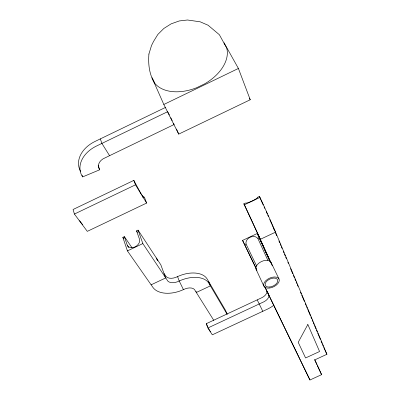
<?xml version="1.0" encoding="UTF-8"?>
<svg xmlns="http://www.w3.org/2000/svg" width="400" height="400" viewBox="0 0 400 400"><rect width="100%" height="100%" fill="white"/><g stroke="black" fill="none" stroke-linecap="round" stroke-linejoin="round"><path stroke-width="0.6" d="M238.405 68.46L250.235 99.75L178.725 134.11L163.83 104.485L238.405 68.46L224.09 42.875L224.76 44.615M165.765 107.3L95.015 141.46A28.675 21.195 -17.4 0 0 80.62 171.39M167.7 111.67L96.56 145.99A28.82 21.175 -17.5 0 0 82.645 176.9L99.695 169.785L98.175 165.265M143.905 196.89L143.905 197.69L141.015 193.745L133.83 180.4L73.075 209.495L74.405 214.05L87.3 231.36L146.64 203.06L144.995 198.67L143.905 196.89L142.78 197.43M74.405 214.05L135.47 184.83L146.64 203.06M213.815 320.4L194.42 289.435A8.565 5.075 -21 0 0 185.405 288.775L183.425 289.605A24.99 15.29 -20.6 0 1 152.925 287.39L127.41 250.9L122.855 237.355L124.375 236.635L132.065 247.825M124.375 236.635L127.4 245.575A6.925 5.14 -33.4 0 0 135.005 246.895A6.925 5.14 -33.4 0 0 139.685 239.745L136.545 230.85L138.07 230.125L160.845 264.855L165.645 277.965L151.12 284.805M127.41 250.9L142.845 243.58L167.875 281.135A8.85 5.415 -20.6 0 0 177.215 281.86L179.23 281.02A24.18 14.33 -21 0 1 208.935 283.36L227.07 314.215M272.34 265.815L257.39 233.08A57.595 0.63 64.8 0 0 245.31 206.955L243.84 203.815L245.39 203.085A6.915 1.185 -25.1 0 0 252.13 201.02A6.915 1.185 -25.1 0 0 257.765 197.22M257.775 197.22L259.325 196.485L259.98 197.395A63.63 1.945 64.9 0 1 275.55 232.145L326.925 354.285L314.885 359.835L321.59 374.655L309.955 380L264.35 285.99M243.84 203.815L244.38 204.785L259.98 197.395M256.12 268.555L242.575 240.41L257.285 233.475L270.035 261.35M244.58 244.745L246.055 244.05A6.61 5.21 -25.2 0 1 250.08 237.265A6.61 5.21 -25.2 0 1 257.88 238.485L259.36 237.785M273.9 305.235A23.13 12.97 -24.3 0 1 266.935 309.38L212.32 334.82L207.905 327.965L206.25 323.705L262.33 297.47A8.155 4.61 -24.3 0 0 266.935 291.005M207.905 327.965L264.23 301.64A8.19 4.595 -24.3 0 0 268.87 295.175L267.535 292M227.17 314.225L225.65 310.56L207.175 279.045A24.075 14.375 -21 0 0 177.565 276.615L175.56 277.455A8.81 5.43 -20.6 0 1 166.25 276.7L164.02 273.515M82.71 224.75L79.575 220.7M127.4 245.575L128.805 247.61M122.855 237.355L123.915 238.89M136.545 230.85L137.56 232.39M206.25 323.705L206.695 324.405A5.895 0.545 65.2 0 0 207.795 326.905M109.525 155.61L101.9 143.415L100.325 138.895M249.33 98.12L250.235 99.75M99.695 169.785L98.82 168.125A10.205 7.495 -17.5 0 1 103.13 158.795L174.15 124.505L173.585 123.39M262.805 311.305L257.225 299.915M273.755 228.61L275.55 232.145L260.345 239.305A63.565 0.695 64.8 0 0 244.38 204.785M167.98 112.23L169.38 115.02M170.785 117.81L172.185 120.6M154.25 82.245L152.04 77.835L163.83 104.485M324.99 350.35L326.925 354.285M183.425 289.605L179.23 281.02L177.565 276.615M242.575 240.41L256.3 268.74M264.805 286.73L309.955 380M246.055 244.05L256.735 266.23M271.045 262.43L279.035 279.05A8.375 4.775 -25 0 1 269.33 288.085A8.375 4.775 -25 0 1 265.93 280.55A8.375 4.775 -25 0 1 279.035 279.05M321.59 374.655L317.375 365.7M314.48 359.49L316.845 364.57M259.325 196.485L260.78 199.63M256.13 269.425L263.86 286.145M257.88 238.485L267.85 260.335M257.285 233.475L269.785 261.05M258.21 234.875L270.25 261.47M176.47 129.035L178.725 134.11M272.565 225.925L273.15 227.29M273.5 228.105L273.345 227.745L274.07 229.47M275.28 232.345L276.735 235.8M278.92 240.975L279.645 242.7M280.13 243.855L280.855 245.58M281.34 246.73L282.07 248.455M283.28 251.335L284.01 253.06M284.49 254.21L285.22 255.935M285.705 257.085L286.43 258.815M287.885 262.265L288.37 263.415M290.55 268.595L292.735 273.77M293.46 275.5L294.43 277.8M294.915 278.95L295.64 280.675M296.125 281.825L296.855 283.555M297.34 284.705L298.065 286.43M300.49 292.185L301.215 293.91M301.7 295.06L304.365 301.39M305.335 303.69L306.065 305.415M306.55 306.57L307.275 308.295M307.76 309.445L310.425 315.775M310.91 316.925L311.64 318.65M312.125 319.8L312.85 321.53M313.335 322.68L314.06 324.405M314.545 325.555L316 329.005M316.485 330.16L317.215 331.885M317.7 333.035L320.365 339.365M321.09 341.09L322.06 343.39M322.545 344.54L323.27 346.27M323.755 347.42L324.725 349.72M208.65 281.56L210.405 285.865L196.41 292.43L195.985 291.35M133.83 180.4L135.47 184.83M157.72 260.885L156.52 258.02L156.72 258.565M138.07 230.125L142.845 243.58M82.11 175.19L82.645 176.9M261.005 200.13A57.65 1.76 64.9 0 1 263.245 205.02M264.12 206.935A57.65 1.76 64.9 0 1 264.76 208.35M266.27 211.685A57.65 1.76 64.9 0 1 267.24 213.845M267.715 214.905A57.65 1.76 64.9 0 1 268.41 216.465M269.75 219.485A57.65 1.76 64.9 0 1 270.39 220.94M270.6 221.415A57.65 1.76 64.9 0 1 271.61 223.73M271.855 224.29A57.65 1.76 64.9 0 1 272.33 225.39M210.73 331.785A5.895 0.545 65.2 0 1 208.395 328.16M156.925 259.155A7.34 0.845 64.5 0 1 157.095 259.68M256.93 270.43A8.235 4.84 -25.1 0 1 261.195 261.665A8.235 4.84 -25.1 0 1 271.275 263.25M148.91 54.045C148.11 64.07 149.195 74.335 154.61 83.045A40.4 26.03 -25.4 0 0 196.775 87.675L204.555 83.915A40.4 26.03 -25.4 0 0 226.725 48.08L219.38 34.735L208.08 25.23L200.18 21.815L187.49 20L179.23 20.955L171.14 23.85L163.825 28.475L157.825 34.48L153.56 41.4L151.5 45.545L148.91 54.045M307.845 324.48L298.21 342.315L305.585 357.965L319.58 351.51L307.845 324.48M269.755 287.02A6.745 3.845 -25 0 0 277.56 279.74A6.745 3.845 -25 0 0 266.995 280.96A6.745 3.845 -25 0 0 269.755 287.02"/></g></svg>
